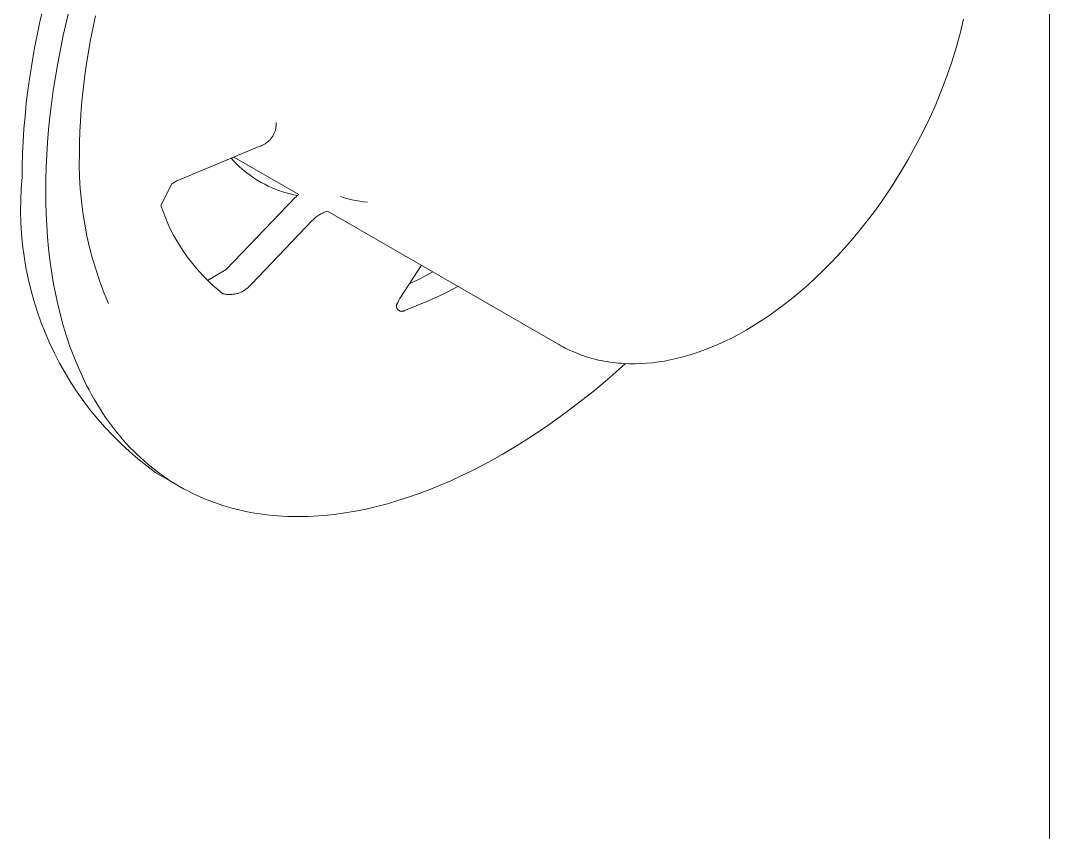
# Model space of a CAD drawing. Header units: millimetres. Extents: x 8434 to 10928, y 788 to 2545.
# Drawn here: x 10725.06 to 10735.54, y 2235.65 to 2243.93 of the extents above; entities that cross this region are included whole.
import ezdxf

# ---------------------------------------------------------------- set-up
doc = ezdxf.new("R2010")
doc.units = ezdxf.units.MM
doc.layers.add('ZANO_R', color=7, linetype='Continuous', lineweight=0)

msp = doc.modelspace()

# ---------------------------------------------------------------- linework, layer by layer
at = {"layer": 'ZANO_R'}
for p, q in [((10735.544, 2209.057), (10735.544, 2260.039)), ((10725.321, 2244.204), (10725.253, 2243.915)), ((10725.493, 2243.776), (10725.561, 2244.066)), ((10725.82, 2243.977), (10725.77, 2243.732)), ((10725.253, 2243.915), (10725.196, 2243.632)), ((10734.67, 2243.943), (10734.634, 2243.797)), ((10725.437, 2243.493), (10725.493, 2243.776)), ((10734.634, 2243.797), (10734.594, 2243.652)), ((10725.196, 2243.632), (10725.151, 2243.355)), ((10725.77, 2243.732), (10725.73, 2243.491)), ((10734.594, 2243.652), (10734.549, 2243.507)), ((10725.391, 2243.216), (10725.437, 2243.493)), ((10725.73, 2243.491), (10725.713, 2243.372)), ((10734.549, 2243.507), (10734.499, 2243.362)), ((10725.151, 2243.355), (10725.132, 2243.22)), ((10725.713, 2243.372), (10725.698, 2243.254)), ((10734.499, 2243.362), (10734.445, 2243.218)), ((10725.132, 2243.22), (10725.116, 2243.086)), ((10725.373, 2243.081), (10725.391, 2243.216)), ((10725.698, 2243.254), (10725.686, 2243.138)), ((10734.445, 2243.218), (10734.385, 2243.074)), ((10725.686, 2243.138), (10725.676, 2243.022)), ((10725.116, 2243.086), (10725.103, 2242.955)), ((10725.357, 2242.948), (10725.373, 2243.081)), ((10725.676, 2243.022), (10725.668, 2242.908)), ((10734.385, 2243.074), (10734.322, 2242.932)), ((10725.103, 2242.955), (10725.092, 2242.826)), ((10725.343, 2242.817), (10725.357, 2242.948)), ((10725.668, 2242.908), (10725.662, 2242.796)), ((10734.322, 2242.932), (10734.254, 2242.791)), ((10725.092, 2242.826), (10725.084, 2242.699)), ((10725.332, 2242.687), (10725.343, 2242.817)), ((10725.662, 2242.796), (10725.659, 2242.685)), ((10727.647, 2242.789), (10727.65, 2242.797)), ((10727.65, 2242.797), (10727.652, 2242.805)), ((10727.652, 2242.805), (10727.655, 2242.813)), ((10727.655, 2242.813), (10727.657, 2242.821)), ((10727.657, 2242.821), (10727.659, 2242.83)), ((10727.659, 2242.83), (10727.66, 2242.838)), ((10727.66, 2242.838), (10727.661, 2242.846)), ((10727.661, 2242.846), (10727.662, 2242.855)), ((10727.662, 2242.855), (10727.663, 2242.863)), ((10727.664, 2242.88), (10727.663, 2242.889)), ((10727.663, 2242.872), (10727.664, 2242.88)), ((10727.663, 2242.863), (10727.663, 2242.872)), ((10725.084, 2242.699), (10725.078, 2242.575)), ((10725.324, 2242.561), (10725.332, 2242.687)), ((10727.565, 2242.683), (10727.572, 2242.688)), ((10727.572, 2242.688), (10727.579, 2242.693)), ((10727.579, 2242.693), (10727.585, 2242.699)), ((10727.585, 2242.699), (10727.591, 2242.705)), ((10727.591, 2242.705), (10727.597, 2242.711)), ((10727.597, 2242.711), (10727.603, 2242.717)), ((10727.603, 2242.717), (10727.608, 2242.724)), ((10727.608, 2242.724), (10727.613, 2242.73)), ((10727.613, 2242.73), (10727.618, 2242.737)), ((10727.618, 2242.737), (10727.623, 2242.744)), ((10727.623, 2242.744), (10727.628, 2242.751)), ((10727.628, 2242.751), (10727.632, 2242.758)), ((10727.632, 2242.758), (10727.636, 2242.766)), ((10727.636, 2242.766), (10727.64, 2242.773)), ((10727.64, 2242.773), (10727.643, 2242.781)), ((10727.643, 2242.781), (10727.647, 2242.789)), ((10734.254, 2242.791), (10734.181, 2242.651)), ((10725.659, 2242.685), (10725.658, 2242.575)), ((10726.666, 2242.301), (10727.498, 2242.648)), ((10727.498, 2242.648), (10727.506, 2242.65)), ((10727.506, 2242.65), (10727.514, 2242.653)), ((10727.514, 2242.653), (10727.522, 2242.657)), ((10727.522, 2242.657), (10727.529, 2242.661)), ((10727.529, 2242.661), (10727.537, 2242.665)), ((10727.537, 2242.665), (10727.544, 2242.669)), ((10727.544, 2242.669), (10727.551, 2242.673)), ((10727.551, 2242.673), (10727.558, 2242.678)), ((10727.558, 2242.678), (10727.565, 2242.683)), ((10734.181, 2242.651), (10734.105, 2242.514)), ((10725.078, 2242.575), (10725.074, 2242.452)), ((10725.318, 2242.436), (10725.324, 2242.561)), ((10725.658, 2242.575), (10725.656, 2242.454)), ((10727.231, 2242.496), (10727.204, 2242.525)), ((10727.259, 2242.468), (10727.231, 2242.496)), ((10727.893, 2242.156), (10727.233, 2242.537)), ((10734.105, 2242.514), (10734.024, 2242.378)), ((10725.074, 2242.452), (10725.073, 2242.332)), ((10725.315, 2242.314), (10725.318, 2242.436)), ((10725.656, 2242.454), (10725.659, 2242.333)), ((10727.287, 2242.441), (10727.259, 2242.468)), ((10727.317, 2242.414), (10727.287, 2242.441)), ((10727.347, 2242.389), (10727.317, 2242.414)), ((10727.379, 2242.365), (10727.347, 2242.389)), ((10734.024, 2242.378), (10733.94, 2242.244)), ((10725.073, 2242.332), (10725.064, 2242.217)), ((10725.314, 2242.194), (10725.315, 2242.314)), ((10725.659, 2242.333), (10725.666, 2242.212)), ((10726.598, 2242.263), (10726.607, 2242.269)), ((10726.607, 2242.269), (10726.617, 2242.275)), ((10726.617, 2242.275), (10726.626, 2242.281)), ((10726.626, 2242.281), (10726.636, 2242.287)), ((10726.636, 2242.287), (10726.646, 2242.292)), ((10726.646, 2242.292), (10726.656, 2242.297)), ((10726.656, 2242.297), (10726.666, 2242.301)), ((10727.411, 2242.342), (10727.379, 2242.365)), ((10727.443, 2242.32), (10727.411, 2242.342)), ((10727.477, 2242.299), (10727.443, 2242.32)), ((10727.511, 2242.279), (10727.477, 2242.299)), ((10727.546, 2242.26), (10727.511, 2242.279)), ((10725.064, 2242.217), (10725.059, 2242.102)), ((10725.315, 2242.075), (10725.314, 2242.194)), ((10725.666, 2242.212), (10725.677, 2242.092)), ((10726.488, 2242.043), (10726.598, 2242.263)), ((10727.581, 2242.242), (10727.546, 2242.26)), ((10727.617, 2242.226), (10727.581, 2242.242)), ((10727.653, 2242.211), (10727.617, 2242.226)), ((10727.69, 2242.197), (10727.653, 2242.211)), ((10727.728, 2242.184), (10727.69, 2242.197)), ((10727.766, 2242.173), (10727.728, 2242.184)), ((10727.804, 2242.163), (10727.766, 2242.173)), ((10727.842, 2242.154), (10727.804, 2242.163)), ((10733.94, 2242.244), (10733.852, 2242.113)), ((10725.059, 2242.102), (10725.058, 2241.987)), ((10725.318, 2241.957), (10725.315, 2242.075)), ((10725.677, 2242.092), (10725.692, 2241.972)), ((10727.858, 2242.124), (10727.154, 2241.39)), ((10727.881, 2242.146), (10727.842, 2242.154)), ((10727.866, 2242.132), (10727.858, 2242.124)), ((10727.875, 2242.141), (10727.866, 2242.132)), ((10727.884, 2242.149), (10727.875, 2242.141)), ((10727.893, 2242.156), (10727.884, 2242.149)), ((10728.356, 2242.122), (10728.317, 2242.134)), ((10728.395, 2242.111), (10728.356, 2242.122)), ((10728.435, 2242.102), (10728.395, 2242.111)), ((10728.474, 2242.094), (10728.435, 2242.102)), ((10728.514, 2242.087), (10728.474, 2242.094)), ((10728.554, 2242.082), (10728.514, 2242.087)), ((10728.595, 2242.078), (10728.554, 2242.082)), ((10733.852, 2242.113), (10733.76, 2241.984)), ((10725.058, 2241.987), (10725.061, 2241.871)), ((10725.324, 2241.839), (10725.318, 2241.957)), ((10725.692, 2241.972), (10725.711, 2241.853)), ((10726.51, 2241.981), (10726.488, 2242.043)), ((10726.534, 2241.92), (10726.51, 2241.981)), ((10728.119, 2241.958), (10728.108, 2241.951)), ((10728.129, 2241.963), (10728.119, 2241.958)), ((10728.141, 2241.969), (10728.129, 2241.963)), ((10728.152, 2241.974), (10728.141, 2241.969)), ((10728.163, 2241.978), (10728.152, 2241.974)), ((10728.175, 2241.983), (10728.163, 2241.978)), ((10728.187, 2241.986), (10728.175, 2241.983)), ((10730.543, 2240.626), (10728.187, 2241.986)), ((10733.76, 2241.984), (10733.664, 2241.858)), ((10725.061, 2241.871), (10725.067, 2241.756)), ((10725.711, 2241.853), (10725.734, 2241.734)), ((10726.56, 2241.86), (10726.534, 2241.92)), ((10726.587, 2241.8), (10726.56, 2241.86)), ((10728.031, 2241.89), (10727.41, 2241.243)), ((10728.039, 2241.899), (10728.031, 2241.89)), ((10728.048, 2241.907), (10728.039, 2241.899)), ((10728.058, 2241.915), (10728.048, 2241.907)), ((10728.067, 2241.923), (10728.058, 2241.915)), ((10728.077, 2241.931), (10728.067, 2241.923)), ((10728.087, 2241.938), (10728.077, 2241.931)), ((10728.097, 2241.945), (10728.087, 2241.938)), ((10728.108, 2241.951), (10728.097, 2241.945)), ((10733.664, 2241.858), (10733.596, 2241.773)), ((10725.067, 2241.756), (10725.078, 2241.641)), ((10725.332, 2241.722), (10725.324, 2241.839)), ((10726.617, 2241.742), (10726.587, 2241.8)), ((10733.596, 2241.773), (10733.527, 2241.69)), ((10725.078, 2241.641), (10725.093, 2241.527)), ((10725.343, 2241.605), (10725.332, 2241.722)), ((10725.734, 2241.734), (10725.761, 2241.616)), ((10726.649, 2241.685), (10726.617, 2241.742)), ((10726.683, 2241.629), (10726.649, 2241.685)), ((10733.527, 2241.69), (10733.456, 2241.609)), ((10725.357, 2241.489), (10725.343, 2241.605)), ((10725.761, 2241.616), (10725.792, 2241.499)), ((10726.719, 2241.574), (10726.683, 2241.629)), ((10726.757, 2241.52), (10726.719, 2241.574)), ((10733.456, 2241.609), (10733.385, 2241.531)), ((10725.093, 2241.527), (10725.112, 2241.413)), ((10725.373, 2241.374), (10725.357, 2241.489)), ((10725.792, 2241.499), (10725.827, 2241.383)), ((10726.796, 2241.468), (10726.757, 2241.52)), ((10726.838, 2241.417), (10726.796, 2241.468)), ((10728.93, 2241.107), (10729.144, 2241.434)), ((10733.312, 2241.454), (10733.238, 2241.38)), ((10733.385, 2241.531), (10733.312, 2241.454)), ((10725.112, 2241.413), (10725.135, 2241.3)), ((10725.391, 2241.261), (10725.373, 2241.374)), ((10725.827, 2241.383), (10725.865, 2241.269)), ((10726.881, 2241.368), (10726.838, 2241.417)), ((10726.925, 2241.32), (10726.881, 2241.368)), ((10727.154, 2241.39), (10726.963, 2241.279)), ((10729.261, 2241.366), (10729.142, 2241.304)), ((10733.238, 2241.38), (10733.163, 2241.308)), ((10725.135, 2241.3), (10725.161, 2241.187)), ((10725.413, 2241.148), (10725.391, 2241.261)), ((10725.865, 2241.269), (10725.908, 2241.155)), ((10726.972, 2241.273), (10726.925, 2241.32)), ((10727.019, 2241.229), (10726.972, 2241.273)), ((10727.069, 2241.186), (10727.019, 2241.229)), ((10727.391, 2241.221), (10727.384, 2241.214)), ((10727.398, 2241.228), (10727.391, 2241.221)), ((10727.404, 2241.235), (10727.398, 2241.228)), ((10727.41, 2241.243), (10727.404, 2241.235)), ((10729.142, 2241.304), (10729.021, 2241.246)), ((10729.516, 2241.219), (10729.412, 2241.164)), ((10733.088, 2241.238), (10733.011, 2241.171)), ((10733.163, 2241.308), (10733.088, 2241.238)), ((10725.161, 2241.187), (10725.192, 2241.076)), ((10725.437, 2241.037), (10725.413, 2241.148)), ((10725.908, 2241.155), (10725.954, 2241.044)), ((10727.12, 2241.144), (10727.069, 2241.186)), ((10727.129, 2241.142), (10727.12, 2241.144)), ((10727.138, 2241.14), (10727.129, 2241.142)), ((10727.148, 2241.139), (10727.138, 2241.14)), ((10727.157, 2241.137), (10727.148, 2241.139)), ((10727.167, 2241.136), (10727.157, 2241.137)), ((10727.176, 2241.136), (10727.167, 2241.136)), ((10727.186, 2241.136), (10727.176, 2241.136)), ((10727.195, 2241.136), (10727.186, 2241.136)), ((10727.205, 2241.136), (10727.195, 2241.136)), ((10727.214, 2241.137), (10727.205, 2241.136)), ((10727.224, 2241.138), (10727.214, 2241.137)), ((10727.233, 2241.139), (10727.224, 2241.138)), ((10727.243, 2241.141), (10727.233, 2241.139)), ((10727.252, 2241.143), (10727.243, 2241.141)), ((10727.261, 2241.145), (10727.252, 2241.143)), ((10727.27, 2241.148), (10727.261, 2241.145)), ((10727.279, 2241.15), (10727.27, 2241.148)), ((10727.288, 2241.154), (10727.279, 2241.15)), ((10727.297, 2241.157), (10727.288, 2241.154)), ((10727.306, 2241.161), (10727.297, 2241.157)), ((10727.315, 2241.165), (10727.306, 2241.161)), ((10727.323, 2241.17), (10727.315, 2241.165)), ((10727.331, 2241.174), (10727.323, 2241.17)), ((10727.339, 2241.179), (10727.331, 2241.174)), ((10727.347, 2241.184), (10727.339, 2241.179)), ((10727.355, 2241.19), (10727.347, 2241.184)), ((10727.363, 2241.196), (10727.355, 2241.19)), ((10727.37, 2241.202), (10727.363, 2241.196)), ((10727.377, 2241.208), (10727.37, 2241.202)), ((10727.384, 2241.214), (10727.377, 2241.208)), ((10729.412, 2241.164), (10729.307, 2241.112)), ((10733.011, 2241.171), (10732.934, 2241.107)), ((10725.192, 2241.076), (10725.226, 2240.966)), ((10725.464, 2240.927), (10725.437, 2241.037)), ((10728.89, 2241.028), (10728.891, 2241.03)), ((10728.89, 2241.026), (10728.89, 2241.028)), ((10728.89, 2241.024), (10728.89, 2241.026)), ((10728.89, 2241.022), (10728.89, 2241.024)), ((10728.89, 2241.02), (10728.89, 2241.022)), ((10728.89, 2241.018), (10728.89, 2241.02)), ((10728.89, 2241.017), (10728.89, 2241.018)), ((10728.89, 2241.015), (10728.89, 2241.017)), ((10728.89, 2241.013), (10728.89, 2241.015)), ((10728.89, 2241.011), (10728.89, 2241.013)), ((10728.891, 2241.009), (10728.89, 2241.011)), ((10728.891, 2241.032), (10728.892, 2241.033)), ((10728.891, 2241.03), (10728.891, 2241.032)), ((10728.891, 2241.007), (10728.891, 2241.009)), ((10728.892, 2241.035), (10728.893, 2241.037)), ((10728.892, 2241.033), (10728.892, 2241.035)), ((10728.893, 2241.039), (10728.894, 2241.04)), ((10728.893, 2241.037), (10728.893, 2241.039)), ((10728.894, 2241.04), (10728.895, 2241.042)), ((10728.895, 2241.042), (10728.896, 2241.044)), ((10728.896, 2241.044), (10728.897, 2241.046)), ((10728.897, 2241.046), (10728.898, 2241.047)), ((10728.898, 2241.047), (10728.899, 2241.049)), ((10728.899, 2241.049), (10728.9, 2241.05)), ((10728.9, 2241.05), (10728.901, 2241.052)), ((10728.901, 2241.052), (10728.902, 2241.053)), ((10728.902, 2241.053), (10728.905, 2241.061)), ((10728.905, 2241.061), (10728.909, 2241.069)), ((10728.909, 2241.069), (10728.912, 2241.077)), ((10728.912, 2241.077), (10728.916, 2241.085)), ((10728.916, 2241.085), (10728.921, 2241.092)), ((10728.921, 2241.092), (10728.925, 2241.1)), ((10728.925, 2241.1), (10728.93, 2241.107)), ((10729.091, 2241.019), (10728.98, 2240.978)), ((10729.199, 2241.064), (10729.091, 2241.019)), ((10729.307, 2241.112), (10729.199, 2241.064)), ((10732.855, 2241.044), (10732.776, 2240.985)), ((10732.934, 2241.107), (10732.855, 2241.044)), ((10725.226, 2240.966), (10725.265, 2240.857)), ((10725.493, 2240.819), (10725.464, 2240.927)), ((10728.891, 2241.005), (10728.891, 2241.007)), ((10728.892, 2241.004), (10728.891, 2241.005)), ((10728.892, 2241.002), (10728.892, 2241.004)), ((10728.893, 2241), (10728.892, 2241.002)), ((10728.894, 2240.998), (10728.893, 2241)), ((10728.894, 2240.996), (10728.894, 2240.998)), ((10728.895, 2240.995), (10728.894, 2240.996)), ((10728.896, 2240.993), (10728.895, 2240.995)), ((10728.897, 2240.991), (10728.896, 2240.993)), ((10728.898, 2240.99), (10728.897, 2240.991)), ((10728.899, 2240.988), (10728.898, 2240.99)), ((10728.9, 2240.987), (10728.899, 2240.988)), ((10728.901, 2240.985), (10728.9, 2240.987)), ((10728.903, 2240.984), (10728.901, 2240.985)), ((10728.904, 2240.982), (10728.903, 2240.984)), ((10728.905, 2240.981), (10728.904, 2240.982)), ((10728.906, 2240.98), (10728.905, 2240.981)), ((10728.908, 2240.978), (10728.906, 2240.98)), ((10728.909, 2240.977), (10728.908, 2240.978)), ((10728.911, 2240.976), (10728.909, 2240.977)), ((10728.912, 2240.975), (10728.911, 2240.976)), ((10728.914, 2240.974), (10728.912, 2240.975)), ((10728.915, 2240.973), (10728.914, 2240.974)), ((10728.917, 2240.972), (10728.915, 2240.973)), ((10728.919, 2240.971), (10728.917, 2240.972)), ((10728.92, 2240.97), (10728.919, 2240.971)), ((10728.922, 2240.969), (10728.92, 2240.97)), ((10728.924, 2240.968), (10728.922, 2240.969)), ((10728.926, 2240.968), (10728.924, 2240.968)), ((10728.927, 2240.967), (10728.926, 2240.968)), ((10728.929, 2240.967), (10728.927, 2240.967)), ((10728.931, 2240.966), (10728.929, 2240.967)), ((10728.933, 2240.966), (10728.931, 2240.966)), ((10728.935, 2240.965), (10728.933, 2240.966)), ((10728.937, 2240.965), (10728.935, 2240.965)), ((10728.938, 2240.965), (10728.937, 2240.965)), ((10728.94, 2240.965), (10728.938, 2240.965)), ((10728.942, 2240.964), (10728.94, 2240.965)), ((10728.944, 2240.964), (10728.942, 2240.964)), ((10728.946, 2240.964), (10728.944, 2240.964)), ((10728.948, 2240.965), (10728.946, 2240.964)), ((10728.95, 2240.965), (10728.948, 2240.965)), ((10728.952, 2240.965), (10728.95, 2240.965)), ((10728.953, 2240.965), (10728.952, 2240.965)), ((10728.955, 2240.966), (10728.953, 2240.965)), ((10728.957, 2240.966), (10728.955, 2240.966)), ((10728.959, 2240.966), (10728.957, 2240.966)), ((10728.961, 2240.967), (10728.959, 2240.966)), ((10728.963, 2240.968), (10728.961, 2240.967)), ((10728.964, 2240.968), (10728.963, 2240.968)), ((10728.966, 2240.969), (10728.964, 2240.968)), ((10728.968, 2240.97), (10728.966, 2240.969)), ((10728.97, 2240.971), (10728.968, 2240.97)), ((10728.971, 2240.972), (10728.97, 2240.971)), ((10728.973, 2240.972), (10728.971, 2240.972)), ((10728.974, 2240.974), (10728.973, 2240.972)), ((10728.976, 2240.975), (10728.974, 2240.974)), ((10728.977, 2240.976), (10728.976, 2240.975)), ((10728.979, 2240.977), (10728.977, 2240.976)), ((10728.98, 2240.978), (10728.979, 2240.977)), ((10732.697, 2240.928), (10732.616, 2240.874)), ((10732.776, 2240.985), (10732.697, 2240.928)), ((10725.265, 2240.857), (10725.307, 2240.75)), ((10725.526, 2240.712), (10725.493, 2240.819)), ((10732.535, 2240.822), (10732.454, 2240.773)), ((10732.616, 2240.874), (10732.535, 2240.822)), ((10725.307, 2240.75), (10725.352, 2240.644)), ((10725.561, 2240.607), (10725.526, 2240.712)), ((10732.311, 2240.696), (10732.238, 2240.66)), ((10732.383, 2240.733), (10732.311, 2240.696)), ((10732.454, 2240.773), (10732.383, 2240.733)), ((10725.352, 2240.644), (10725.402, 2240.539)), ((10725.599, 2240.505), (10725.561, 2240.607)), ((10730.565, 2240.614), (10730.543, 2240.626)), ((10730.587, 2240.601), (10730.565, 2240.614)), ((10730.61, 2240.59), (10730.587, 2240.601)), ((10730.633, 2240.578), (10730.61, 2240.59)), ((10732.089, 2240.595), (10732.013, 2240.566)), ((10732.164, 2240.626), (10732.089, 2240.595)), ((10732.238, 2240.66), (10732.164, 2240.626)), ((10725.402, 2240.539), (10725.455, 2240.437)), ((10725.64, 2240.404), (10725.599, 2240.505)), ((10730.656, 2240.567), (10730.633, 2240.578)), ((10730.68, 2240.557), (10730.656, 2240.567)), ((10730.703, 2240.547), (10730.68, 2240.557)), ((10730.727, 2240.537), (10730.703, 2240.547)), ((10730.751, 2240.528), (10730.727, 2240.537)), ((10730.775, 2240.519), (10730.751, 2240.528)), ((10730.799, 2240.51), (10730.775, 2240.519)), ((10730.824, 2240.502), (10730.799, 2240.51)), ((10730.848, 2240.495), (10730.824, 2240.502)), ((10730.873, 2240.487), (10730.848, 2240.495)), ((10730.922, 2240.475), (10730.873, 2240.487)), ((10731.799, 2240.497), (10731.739, 2240.483)), ((10731.859, 2240.514), (10731.799, 2240.497)), ((10731.936, 2240.539), (10731.859, 2240.514)), ((10732.013, 2240.566), (10731.936, 2240.539)), ((10725.455, 2240.437), (10725.511, 2240.336)), ((10725.684, 2240.306), (10725.64, 2240.404)), ((10730.95, 2240.468), (10730.922, 2240.475)), ((10730.978, 2240.462), (10730.95, 2240.468)), ((10731.007, 2240.457), (10730.978, 2240.462)), ((10731.035, 2240.452), (10731.007, 2240.457)), ((10731.063, 2240.447), (10731.035, 2240.452)), ((10731.092, 2240.443), (10731.063, 2240.447)), ((10731.225, 2240.432), (10731.065, 2240.291)), ((10731.12, 2240.44), (10731.092, 2240.443)), ((10731.149, 2240.437), (10731.12, 2240.44)), ((10731.178, 2240.435), (10731.149, 2240.437)), ((10731.207, 2240.433), (10731.178, 2240.435)), ((10731.265, 2240.431), (10731.207, 2240.433)), ((10731.323, 2240.43), (10731.265, 2240.431)), ((10731.382, 2240.432), (10731.323, 2240.43)), ((10731.441, 2240.436), (10731.382, 2240.432)), ((10731.501, 2240.441), (10731.441, 2240.436)), ((10731.56, 2240.449), (10731.501, 2240.441)), ((10731.62, 2240.458), (10731.56, 2240.449)), ((10731.679, 2240.47), (10731.62, 2240.458)), ((10731.739, 2240.483), (10731.679, 2240.47)), ((10725.511, 2240.336), (10725.571, 2240.238)), ((10725.731, 2240.21), (10725.684, 2240.306)), ((10731.065, 2240.291), (10730.906, 2240.158)), ((10725.571, 2240.238), (10725.635, 2240.141)), ((10725.756, 2240.163), (10725.731, 2240.21)), ((10725.635, 2240.141), (10725.701, 2240.047)), ((10725.781, 2240.116), (10725.756, 2240.163)), ((10725.807, 2240.07), (10725.781, 2240.116)), ((10725.834, 2240.025), (10725.807, 2240.07)), ((10730.906, 2240.158), (10730.746, 2240.031)), ((10725.701, 2240.047), (10725.771, 2239.955)), ((10725.861, 2239.981), (10725.834, 2240.025)), ((10725.889, 2239.937), (10725.861, 2239.981)), ((10730.746, 2240.031), (10730.588, 2239.912)), ((10725.771, 2239.955), (10725.844, 2239.866)), ((10725.844, 2239.866), (10725.921, 2239.779)), ((10725.918, 2239.894), (10725.889, 2239.937)), ((10725.947, 2239.852), (10725.918, 2239.894)), ((10730.588, 2239.912), (10730.431, 2239.8)), ((10725.921, 2239.779), (10726, 2239.695)), ((10725.977, 2239.811), (10725.947, 2239.852)), ((10726.008, 2239.77), (10725.977, 2239.811)), ((10726.04, 2239.73), (10726.008, 2239.77)), ((10730.431, 2239.8), (10730.275, 2239.695)), ((10726, 2239.695), (10726.082, 2239.614)), ((10726.072, 2239.691), (10726.04, 2239.73)), ((10726.105, 2239.652), (10726.072, 2239.691)), ((10726.139, 2239.615), (10726.105, 2239.652)), ((10730.275, 2239.695), (10730.121, 2239.597)), ((10726.082, 2239.614), (10726.167, 2239.536)), ((10726.173, 2239.578), (10726.139, 2239.615)), ((10726.208, 2239.542), (10726.173, 2239.578)), ((10726.244, 2239.507), (10726.208, 2239.542)), ((10730.121, 2239.597), (10729.968, 2239.506)), ((10726.167, 2239.536), (10726.254, 2239.46)), ((10726.28, 2239.473), (10726.244, 2239.507)), ((10726.254, 2239.46), (10726.344, 2239.388)), ((10726.317, 2239.44), (10726.28, 2239.473)), ((10726.355, 2239.407), (10726.317, 2239.44)), ((10729.865, 2239.448), (10729.761, 2239.392)), ((10729.968, 2239.506), (10729.865, 2239.448)), ((10726.344, 2239.388), (10726.437, 2239.319)), ((10726.393, 2239.376), (10726.355, 2239.407)), ((10726.432, 2239.345), (10726.393, 2239.376)), ((10726.471, 2239.315), (10726.432, 2239.345)), ((10729.656, 2239.338), (10729.55, 2239.287)), ((10729.761, 2239.392), (10729.656, 2239.338)), ((10726.634, 2239.205), (10726.437, 2239.319)), ((10726.511, 2239.286), (10726.471, 2239.315)), ((10726.552, 2239.258), (10726.511, 2239.286)), ((10726.593, 2239.231), (10726.552, 2239.258)), ((10726.634, 2239.205), (10726.593, 2239.231)), ((10729.443, 2239.238), (10729.336, 2239.191)), ((10729.55, 2239.287), (10729.443, 2239.238)), ((10726.677, 2239.18), (10726.634, 2239.205)), ((10726.72, 2239.156), (10726.677, 2239.18)), ((10726.763, 2239.133), (10726.72, 2239.156)), ((10726.807, 2239.111), (10726.763, 2239.133)), ((10729.229, 2239.148), (10729.121, 2239.107)), ((10729.336, 2239.191), (10729.229, 2239.148)), ((10726.852, 2239.09), (10726.807, 2239.111)), ((10726.896, 2239.069), (10726.852, 2239.09)), ((10726.942, 2239.05), (10726.896, 2239.069)), ((10726.988, 2239.032), (10726.942, 2239.05)), ((10727.034, 2239.015), (10726.988, 2239.032)), ((10728.904, 2239.035), (10728.796, 2239.003)), ((10729.013, 2239.069), (10728.904, 2239.035)), ((10729.121, 2239.107), (10729.013, 2239.069)), ((10727.081, 2238.998), (10727.034, 2239.015)), ((10727.129, 2238.983), (10727.081, 2238.998)), ((10727.176, 2238.969), (10727.129, 2238.983)), ((10727.224, 2238.955), (10727.176, 2238.969)), ((10727.273, 2238.943), (10727.224, 2238.955)), ((10727.322, 2238.932), (10727.273, 2238.943)), ((10727.371, 2238.921), (10727.322, 2238.932)), ((10727.421, 2238.912), (10727.371, 2238.921)), ((10727.471, 2238.904), (10727.421, 2238.912)), ((10728.47, 2238.928), (10728.362, 2238.909)), ((10728.579, 2238.949), (10728.47, 2238.928)), ((10728.687, 2238.974), (10728.579, 2238.949)), ((10728.796, 2239.003), (10728.687, 2238.974)), ((10727.522, 2238.896), (10727.471, 2238.904)), ((10727.572, 2238.89), (10727.522, 2238.896)), ((10727.623, 2238.884), (10727.572, 2238.89)), ((10727.675, 2238.88), (10727.623, 2238.884)), ((10727.726, 2238.877), (10727.675, 2238.88)), ((10727.778, 2238.874), (10727.726, 2238.877)), ((10727.83, 2238.873), (10727.778, 2238.874)), ((10727.883, 2238.872), (10727.83, 2238.873)), ((10727.935, 2238.872), (10727.883, 2238.872)), ((10727.988, 2238.874), (10727.935, 2238.872)), ((10728.041, 2238.876), (10727.988, 2238.874)), ((10728.148, 2238.883), (10728.041, 2238.876)), ((10728.255, 2238.895), (10728.148, 2238.883)), ((10728.362, 2238.909), (10728.255, 2238.895))]:
    msp.add_line(p, q, dxfattribs=at)

doc.saveas('drawing.dxf')
